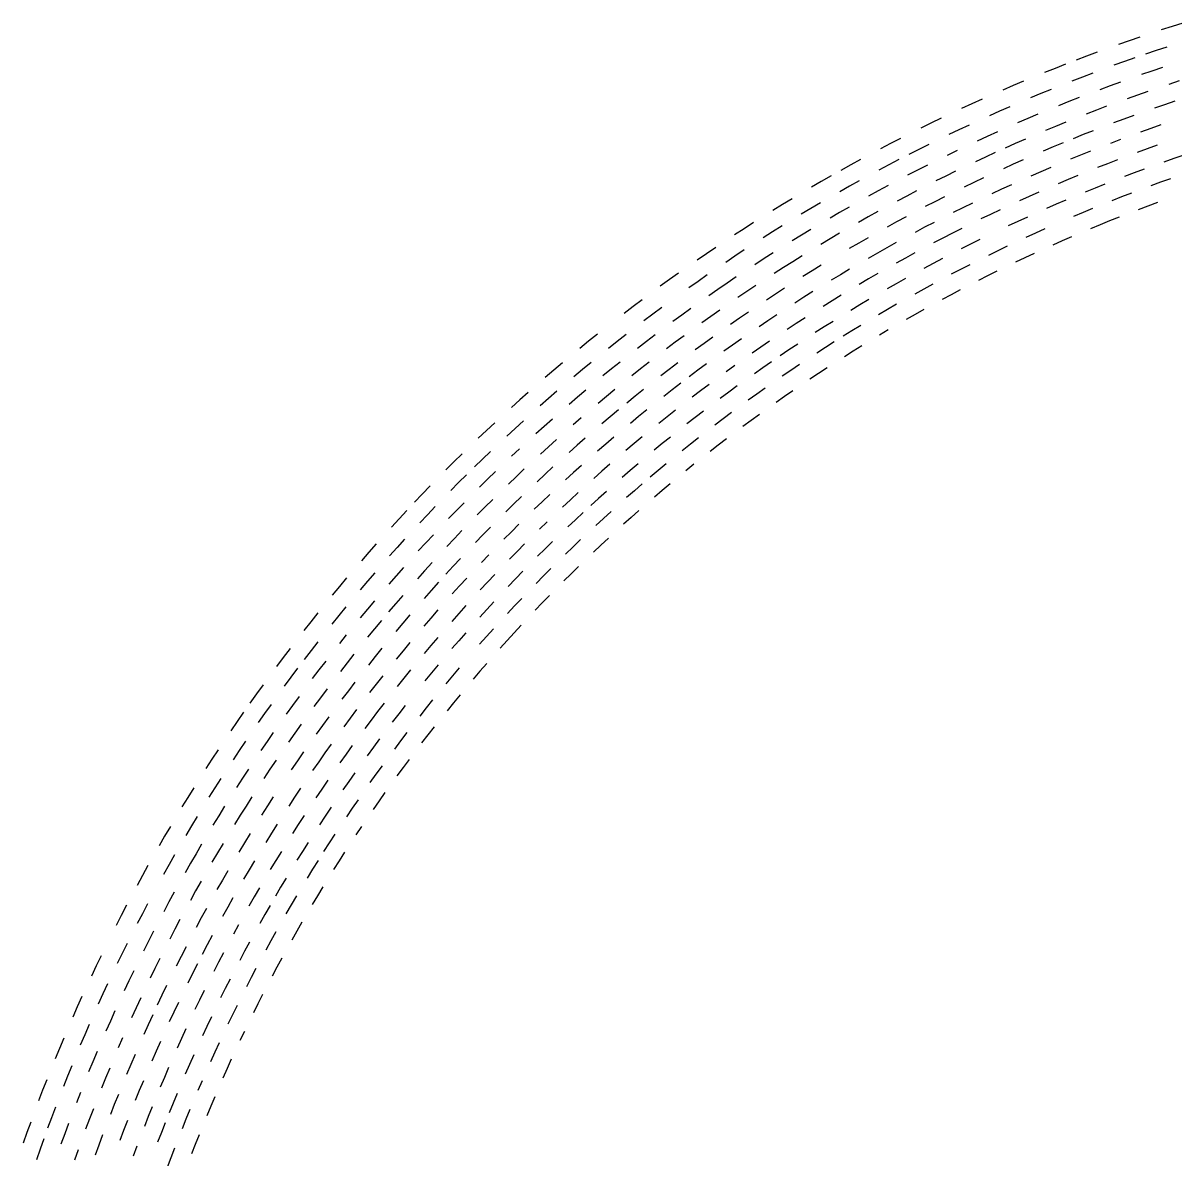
# Model space of a CAD drawing. Header units: metres. Extents: x -298 to 300, y -298 to 299.
# Drawn here: x -281.6 to -90, y 96.6 to 285.6 of the extents above; entities that cross this region are included whole.
import ezdxf

# ---------------------------------------------------------------- set-up
doc = ezdxf.new("R2010")
doc.units = ezdxf.units.M

msp = doc.modelspace()

# ---------------------------------------------------------------- linework, layer by layer
for p, q in [((-88.83643, 285.61877, -692.8203), (-90.6283, 285.052, -692.8203)), ((-90.6283, 285.052, -692.8203), (-92.41657, 284.47412, -692.8203)), ((-97.75892, 282.67297, -692.8203), (-99.53199, 282.0503, -692.8203)), ((-95.98194, 283.28455, -692.8203), (-97.75892, 282.67297, -692.8203)), ((-104.827156, 280.1156, -692.8203), (-106.58393, 279.44855, -692.8203)), ((-103.06617, 280.77155, -692.8203), (-104.827156, 280.1156, -692.8203)), ((-96.80427, 279.83862, -692.8203), (-98.559456, 279.222, -692.8203)), ((-93.28236, 281.0387, -692.8203), (-95.04517, 280.44415, -692.8203)), ((-91.515816, 281.62213, -692.8203), (-93.28236, 281.0387, -692.8203)), ((-110.084785, 278.08142, -692.8203), (-111.82862, 277.38147, -692.8203)), ((-108.336494, 278.7705, -692.8203), (-110.084785, 278.08142, -692.8203)), ((-98.559456, 279.222, -692.8203), (-100.31068, 278.59436, -692.8203)), ((-92.23469, 278.23523, -692.8203), (-93.97993, 277.64734, -692.8203)), ((-105.54023, 276.64575, -692.8203), (-107.275154, 275.97437, -692.8203)), ((-103.801155, 277.30627, -692.8203), (-105.54023, 276.64575, -692.8203)), ((-93.97993, 277.64734, -692.8203), (-95.72144, 277.04858, -692.8203)), ((-89.45814, 276.00134, -692.8203), (-91.1894, 275.43097, -692.8203)), ((-117.03327, 275.21594, -692.8203), (-118.75892, 274.4724, -692.8203)), ((-115.302925, 275.94867, -692.8203), (-117.03327, 275.21594, -692.8203)), ((-110.732, 274.59894, -692.8203), (-112.453865, 273.89502, -692.8203)), ((-100.92274, 275.18665, -692.8203), (-102.64857, 274.54425, -692.8203)), ((-99.19294, 275.8181, -692.8203), (-100.92274, 275.18665, -692.8203)), ((-94.641, 274.25763, -692.8203), (-96.36115, 273.65472, -692.8203)), ((-123.907234, 272.17688, -692.8203), (-125.613655, 271.39014, -692.8203)), ((-122.19599, 272.95276, -692.8203), (-123.907234, 272.17688, -692.8203)), ((-112.453865, 273.89502, -692.8203), (-114.17121, 273.18024, -692.8203)), ((-107.80128, 272.5523, -692.8203), (-109.51038, 271.86682, -692.8203)), ((-106.0879, 273.22705, -692.8203), (-107.80128, 272.5523, -692.8203)), ((-96.36115, 273.65472, -692.8203), (-98.07752, 273.04102, -692.8203)), ((-90.146, 272.62604, -692.8203), (-91.85609, 272.0514, -692.8203)), ((-119.295845, 270.9715, -692.8203), (-120.99464, 270.21387, -692.8203)), ((-117.59229, 271.7185, -692.8203), (-119.295845, 270.9715, -692.8203)), ((-112.91535, 270.46368, -692.8203), (-114.61115, 269.7461, -692.8203)), ((-103.20277, 271.1355, -692.8203), (-104.90308, 270.47888, -692.8203)), ((-101.49836, 271.78137, -692.8203), (-103.20277, 271.1355, -692.8203)), ((-96.963936, 270.26318, -692.8203), (-98.65894, 269.64575, -692.8203)), ((-91.85609, 272.0514, -692.8203), (-93.56245, 271.466, -692.8203)), ((-130.70259, 268.96606, -692.8203), (-132.3886, 268.13672, -692.8203)), ((-129.01137, 269.78467, -692.8203), (-130.70259, 268.96606, -692.8203)), ((-124.377754, 268.66663, -692.8203), (-126.06196, 267.87714, -692.8203)), ((-114.61115, 269.7461, -692.8203), (-116.302376, 269.01788, -692.8203)), ((-109.978645, 268.4452, -692.8203), (-111.66187, 267.7461, -692.8203)), ((-108.291084, 269.13367, -692.8203), (-109.978645, 268.4452, -692.8203)), ((-98.65894, 269.64575, -692.8203), (-100.350044, 269.0177, -692.8203)), ((-92.48603, 268.67365, -692.8203), (-94.17115, 268.08435, -692.8203)), ((-135.74477, 266.44653, -692.8203), (-137.41481, 265.58557, -692.8203)), ((-126.06196, 267.87714, -692.8203), (-127.7411, 267.07703, -692.8203)), ((-121.34809, 266.76978, -692.8203), (-123.020454, 265.99933, -692.8203)), ((-119.67097, 267.52966, -692.8203), (-121.34809, 266.76978, -692.8203)), ((-105.39893, 267.07007, -692.8203), (-107.073616, 266.39978, -692.8203)), ((-103.7201, 267.72986, -692.8203), (-105.39893, 267.07007, -692.8203)), ((-94.17115, 268.08435, -692.8203), (-95.85255, 267.4845, -692.8203)), ((-137.41481, 265.58557, -692.8203), (-139.07936, 264.71423, -692.8203)), ((-132.74791, 264.61383, -692.8203), (-134.40639, 263.77185, -692.8203)), ((-131.08418, 265.44543, -692.8203), (-132.74791, 264.61383, -692.8203)), ((-116.68452, 265.58557, -692.8203), (-118.349556, 264.84448, -692.8203)), ((-115.01484, 266.31628, -692.8203), (-116.68452, 265.58557, -692.8203)), ((-110.410164, 265.0277, -692.8203), (-112.071846, 264.326, -692.8203)), ((-108.74409, 265.719, -692.8203), (-110.410164, 265.0277, -692.8203)), ((-99.20374, 266.2533, -692.8203), (-100.87348, 265.6219, -692.8203)), ((-94.74323, 264.70508, -692.8203), (-96.40333, 264.10175, -692.8203)), ((-93.07929, 265.29797, -692.8203), (-94.74323, 264.70508, -692.8203)), ((-142.39186, 262.94025, -692.8203), (-144.03969, 262.03772, -692.8203)), ((-136.05952, 262.9195, -692.8203), (-137.70723, 262.05676, -692.8203)), ((-126.35035, 264.427, -692.8203), (-128.00786, 263.62524, -692.8203)), ((-121.66541, 263.33093, -692.8203), (-123.31611, 262.5586, -692.8203)), ((-120.009834, 264.0929, -692.8203), (-121.66541, 263.33093, -692.8203)), ((-115.38178, 262.8913, -692.8203), (-117.029915, 262.1584, -692.8203)), ((-105.858284, 263.66504, -692.8203), (-107.51154, 262.99194, -692.8203)), ((-104.20081, 264.32776, -692.8203), (-105.858284, 263.66504, -692.8203)), ((-99.71198, 262.8639, -692.8203), (-101.36036, 262.22937, -692.8203)), ((-90.33955, 263.08655, -692.8203), (-91.98963, 262.51086, -692.8203)), ((-88.68586, 263.6518, -692.8203), (-90.33955, 263.08655, -692.8203)), ((-144.03969, 262.03772, -692.8203), (-145.68178, 261.12476, -692.8203)), ((-137.70723, 262.05676, -692.8203), (-139.34947, 261.18372, -692.8203)), ((-132.94948, 261.1576, -692.8203), (-134.5862, 260.31445, -692.8203)), ((-131.30748, 261.99048, -692.8203), (-132.94948, 261.1576, -692.8203)), ((-126.60279, 260.9828, -692.8203), (-128.2386, 260.1795, -692.8203)), ((-117.029915, 262.1584, -692.8203), (-118.67341, 261.41516, -692.8203)), ((-112.44538, 260.91046, -692.8203), (-114.081184, 260.19604, -692.8203)), ((-110.80518, 261.61462, -692.8203), (-112.44538, 260.91046, -692.8203)), ((-101.36036, 262.22937, -692.8203), (-103.00477, 261.58447, -692.8203)), ((-96.91761, 260.72186, -692.8203), (-98.55262, 260.10498, -692.8203)), ((-95.278694, 261.3285, -692.8203), (-96.91761, 260.72186, -692.8203)), ((-148.9485, 259.2682, -692.8203), (-150.57304, 258.3246, -692.8203)), ((-147.31807, 260.20166, -692.8203), (-148.9485, 259.2682, -692.8203)), ((-142.61732, 259.40674, -692.8203), (-144.24275, 258.50293, -692.8203)), ((-128.2386, 260.1795, -692.8203), (-129.86928, 259.36597, -692.8203)), ((-123.575264, 259.12378, -692.8203), (-125.19947, 258.33948, -692.8203)), ((-121.94611, 259.89783, -692.8203), (-123.575264, 259.12378, -692.8203)), ((-117.339, 258.73645, -692.8203), (-118.960945, 257.99133, -692.8203)), ((-107.91297, 259.5882, -692.8203), (-109.540535, 258.90228, -692.8203)), ((-106.281136, 260.26392, -692.8203), (-107.91297, 259.5882, -692.8203)), ((-101.8108, 258.8404, -692.8203), (-103.433846, 258.19275, -692.8203)), ((-92.53095, 259.1438, -692.8203), (-94.1562, 258.55444, -692.8203)), ((-90.90205, 259.7229, -692.8203), (-92.53095, 259.1438, -692.8203)), ((-144.24275, 258.50293, -692.8203), (-145.8625, 257.58893, -692.8203)), ((-139.46407, 257.7235, -692.8203), (-141.07906, 256.83954, -692.8203)), ((-137.84358, 258.5974, -692.8203), (-139.46407, 257.7235, -692.8203)), ((-134.73024, 256.864, -692.8203), (-136.33992, 256.00983, -692.8203)), ((-133.11519, 257.7082, -692.8203), (-134.73024, 256.864, -692.8203)), ((-118.960945, 257.99133, -692.8203), (-120.57813, 257.23608, -692.8203)), ((-112.7826, 257.49982, -692.8203), (-114.39686, 256.78333, -692.8203)), ((-103.433846, 258.19275, -692.8203), (-105.05274, 257.53503, -692.8203)), ((-97.39527, 257.3452, -692.8203), (-99.0091, 256.7254, -692.8203)), ((-155.41054, 255.43266, -692.8203), (-157.01076, 254.4486, -692.8203)), ((-153.80412, 256.40674, -692.8203), (-155.41054, 255.43266, -692.8203)), ((-149.08455, 255.73045, -692.8203), (-150.68666, 254.78612, -692.8203)), ((-144.2921, 255.04124, -692.8203), (-145.89003, 254.127, -692.8203)), ((-130.04195, 255.92577, -692.8203), (-131.64589, 255.10094, -692.8203)), ((-128.43288, 256.74048, -692.8203), (-130.04195, 255.92577, -692.8203)), ((-125.400764, 254.90959, -692.8203), (-126.99848, 254.11394, -692.8203)), ((-123.798164, 255.69518, -692.8203), (-125.400764, 254.90959, -692.8203)), ((-114.39686, 256.78333, -692.8203), (-116.0066, 256.05676, -692.8203)), ((-109.884224, 255.50084, -692.8203), (-111.48603, 254.80266, -692.8203)), ((-108.27802, 256.18903, -692.8203), (-109.884224, 255.50084, -692.8203)), ((-99.0091, 256.7254, -692.8203), (-100.618904, 256.09546, -692.8203)), ((-94.63984, 255.18712, -692.8203), (-96.24012, 254.58464, -692.8203)), ((-93.035774, 255.77959, -692.8203), (-94.63984, 255.18712, -692.8203)), ((-150.68666, 254.78612, -692.8203), (-152.28288, 253.83177, -692.8203)), ((-145.89003, 254.127, -692.8203), (-147.48222, 253.20274, -692.8203)), ((-141.13625, 253.38664, -692.8203), (-142.72389, 252.4923, -692.8203)), ((-139.54298, 254.27104, -692.8203), (-141.13625, 253.38664, -692.8203)), ((-134.83797, 253.42125, -692.8203), (-136.42601, 252.56639, -692.8203)), ((-120.80793, 253.81657, -692.8203), (-122.39887, 253.04979, -692.8203)), ((-119.21223, 254.57335, -692.8203), (-120.80793, 253.81657, -692.8203)), ((-114.67628, 253.37608, -692.8203), (-116.264656, 252.64781, -692.8203)), ((-105.42414, 254.14507, -692.8203), (-107.017586, 253.47484, -692.8203)), ((-103.826485, 254.80522, -692.8203), (-105.42414, 254.14507, -692.8203)), ((-99.429146, 253.3496, -692.8203), (-101.01777, 252.71703, -692.8203)), ((-161.77388, 251.43614, -692.8203), (-163.34883, 250.41216, -692.8203)), ((-160.19252, 252.45024, -692.8203), (-161.77388, 251.43614, -692.8203)), ((-155.45705, 251.89305, -692.8203), (-157.03493, 250.90874, -692.8203)), ((-150.64894, 251.32433, -692.8203), (-152.22334, 250.37022, -692.8203)), ((-136.42601, 252.56639, -692.8203), (-138.00862, 251.70158, -692.8203)), ((-131.76091, 251.6671, -692.8203), (-133.33803, 250.83159, -692.8203)), ((-130.1786, 252.49266, -692.8203), (-131.76091, 251.6671, -692.8203)), ((-125.56605, 251.48637, -692.8203), (-127.14216, 250.6898, -692.8203)), ((-116.264656, 252.64781, -692.8203), (-117.848335, 251.90965, -692.8203)), ((-111.77204, 251.40446, -692.8203), (-113.34803, 250.6945, -692.8203)), ((-102.6023, 252.07457, -692.8203), (-104.18281, 251.4221, -692.8203)), ((-101.01777, 252.71703, -692.8203), (-102.6023, 252.07457, -692.8203)), ((-157.03493, 250.90874, -692.8203), (-158.60658, 249.9146, -692.8203)), ((-152.22334, 250.37022, -692.8203), (-153.79176, 249.40636, -692.8203)), ((-147.45256, 249.74956, -692.8203), (-149.01717, 248.81554, -692.8203)), ((-145.8821, 250.67369, -692.8203), (-147.45256, 249.74956, -692.8203)), ((-141.15736, 249.94225, -692.8203), (-142.72334, 249.04784, -692.8203)), ((-128.71327, 249.88329, -692.8203), (-130.27925, 249.067, -692.8203)), ((-127.14216, 250.6898, -692.8203), (-128.71327, 249.88329, -692.8203)), ((-122.57105, 249.63548, -692.8203), (-124.13563, 248.85777, -692.8203)), ((-113.34803, 250.6945, -692.8203), (-114.91956, 249.9746, -692.8203)), ((-108.89918, 249.4055, -692.8203), (-110.462654, 248.71361, -692.8203)), ((-107.33131, 250.08757, -692.8203), (-108.89918, 249.4055, -692.8203)), ((-168.0345, 247.28117, -692.8203), (-169.58315, 246.21794, -692.8203)), ((-166.4792, 248.33464, -692.8203), (-168.0345, 247.28117, -692.8203)), ((-161.73091, 247.89684, -692.8203), (-163.28346, 246.87321, -692.8203)), ((-156.91014, 247.44902, -692.8203), (-158.46004, 246.45573, -692.8203)), ((-142.72334, 249.04784, -692.8203), (-144.2837, 248.14354, -692.8203)), ((-139.59282, 247.3911, -692.8203), (-141.1428, 246.50658, -692.8203)), ((-138.03728, 248.26598, -692.8203), (-139.59282, 247.3911, -692.8203)), ((-136.47627, 249.13097, -692.8203), (-138.03728, 248.26598, -692.8203)), ((-133.39558, 247.40495, -692.8203), (-134.94585, 246.55931, -692.8203)), ((-124.13563, 248.85777, -692.8203), (-125.69532, 248.07018, -692.8203)), ((-119.60639, 247.75603, -692.8203), (-121.15925, 246.99693, -692.8203)), ((-118.048775, 248.50536, -692.8203), (-119.60639, 247.75603, -692.8203)), ((-113.576485, 247.3004, -692.8203), (-115.126656, 246.57921, -692.8203)), ((-163.28346, 246.87321, -692.8203), (-164.82954, 245.83995, -692.8203)), ((-158.46004, 246.45573, -692.8203), (-160.00362, 245.45274, -692.8203)), ((-153.67525, 245.955, -692.8203), (-155.21584, 244.98204, -692.8203)), ((-152.12862, 246.91826, -692.8203), (-153.67525, 245.955, -692.8203)), ((-148.93007, 245.3723, -692.8203), (-150.46712, 244.42912, -692.8203)), ((-134.94585, 246.55931, -692.8203), (-136.49074, 245.7039, -692.8203)), ((-130.34404, 245.64903, -692.8203), (-131.88335, 244.82256, -692.8203)), ((-128.79958, 246.4658, -692.8203), (-130.34404, 245.64903, -692.8203)), ((-124.250435, 245.44957, -692.8203), (-125.78864, 244.66136, -692.8203)), ((-115.126656, 246.57921, -692.8203), (-116.67225, 245.84825, -692.8203)), ((-172.66023, 244.06248, -692.8203), (-174.18849, 242.97032, -692.8203)), ((-167.90205, 243.74437, -692.8203), (-169.42836, 242.68211, -692.8203)), ((-163.07173, 243.41777, -692.8203), (-164.59608, 242.38591, -692.8203)), ((-155.21584, 244.98204, -692.8203), (-156.75026, 243.9995, -692.8203)), ((-150.46712, 244.42912, -692.8203), (-151.99818, 243.47636, -692.8203)), ((-145.75893, 243.79472, -692.8203), (-147.28615, 242.87157, -692.8203)), ((-144.22594, 244.70836, -692.8203), (-145.75893, 243.79472, -692.8203)), ((-139.56422, 243.96416, -692.8203), (-141.09267, 243.07982, -692.8203)), ((-125.78864, 244.66136, -692.8203), (-127.32191, 243.86351, -692.8203)), ((-121.28089, 243.5974, -692.8203), (-122.80756, 242.82787, -692.8203)), ((-119.7494, 244.35728, -692.8203), (-121.28089, 243.5974, -692.8203)), ((-174.18849, 242.97032, -692.8203), (-175.70992, 241.86858, -692.8203)), ((-169.42836, 242.68211, -692.8203), (-170.94795, 241.61034, -692.8203)), ((-164.59608, 242.38591, -692.8203), (-166.11394, 241.34447, -692.8203)), ((-159.80037, 242.00548, -692.8203), (-161.316, 240.99413, -692.8203)), ((-155.04216, 241.5421, -692.8203), (-156.55495, 240.56065, -692.8203)), ((-141.09267, 243.07982, -692.8203), (-142.6155, 242.18596, -692.8203)), ((-136.46956, 242.28539, -692.8203), (-137.98756, 241.42058, -692.8203)), ((-134.94618, 243.14073, -692.8203), (-136.46956, 242.28539, -692.8203)), ((-130.37306, 242.239, -692.8203), (-131.89095, 241.41246, -692.8203)), ((-178.7317, 239.63652, -692.8203), (-180.23201, 238.50633, -692.8203)), ((-166.11394, 241.34447, -692.8203), (-167.6252, 240.2935, -692.8203)), ((-161.316, 240.99413, -692.8203), (-162.82515, 239.97337, -692.8203)), ((-156.55495, 240.56065, -692.8203), (-158.06154, 239.56975, -692.8203)), ((-151.83247, 240.04466, -692.8203), (-153.33595, 239.08342, -692.8203)), ((-150.32298, 240.99644, -692.8203), (-151.83247, 240.04466, -692.8203)), ((-145.64418, 240.36955, -692.8203), (-147.14986, 239.44719, -692.8203)), ((-141.00703, 239.66234, -692.8203), (-142.50838, 238.76909, -692.8203)), ((-131.89095, 241.41246, -692.8203), (-133.40358, 240.5764, -692.8203)), ((-127.35798, 240.46202, -692.8203), (-128.86479, 239.6544, -692.8203)), ((-125.8462, 241.26018, -692.8203), (-127.35798, 240.46202, -692.8203)), ((-180.23201, 238.50633, -692.8203), (-181.72514, 237.36674, -692.8203)), ((-175.46577, 238.33812, -692.8203), (-176.9579, 237.22856, -692.8203)), ((-170.6277, 238.16331, -692.8203), (-172.11885, 237.08409, -692.8203)), ((-165.82408, 237.90343, -692.8203), (-167.31374, 236.85442, -692.8203)), ((-147.14986, 239.44719, -692.8203), (-148.64967, 238.51537, -692.8203)), ((-142.50838, 238.76909, -692.8203), (-144.0041, 237.86644, -692.8203)), ((-137.90938, 238.0114, -692.8203), (-139.40047, 237.13762, -692.8203)), ((-136.41286, 238.87584, -692.8203), (-137.90938, 238.0114, -692.8203)), ((-131.86293, 238.01091, -692.8203), (-133.35414, 237.1751, -692.8203)), ((-176.9579, 237.22856, -692.8203), (-178.44298, 236.1096, -692.8203)), ((-172.11885, 237.08409, -692.8203), (-173.60316, 235.99559, -692.8203)), ((-167.31374, 236.85442, -692.8203), (-168.7967, 235.796, -692.8203)), ((-162.54344, 236.54057, -692.8203), (-164.02461, 235.51219, -692.8203)), ((-161.05586, 237.55968, -692.8203), (-162.54344, 236.54057, -692.8203)), ((-157.80959, 236.14336, -692.8203), (-159.28838, 235.14464, -692.8203)), ((-156.32457, 237.13274, -692.8203), (-157.80959, 236.14336, -692.8203)), ((-151.6316, 236.62352, -692.8203), (-153.11357, 235.66362, -692.8203)), ((-146.97829, 236.033, -692.8203), (-148.45668, 235.10228, -692.8203)), ((-133.35414, 237.1751, -692.8203), (-134.8401, 236.32994, -692.8203)), ((-186.16115, 233.89207, -692.8203), (-187.62514, 232.71538, -692.8203)), ((-181.39189, 233.84398, -692.8203), (-182.85558, 232.69725, -692.8203)), ((-153.11357, 235.66362, -692.8203), (-154.58946, 234.69444, -692.8203)), ((-148.45668, 235.10228, -692.8203), (-149.92915, 234.16234, -692.8203)), ((-143.84023, 234.46031, -692.8203), (-145.30879, 233.54942, -692.8203)), ((-142.36592, 235.36205, -692.8203), (-143.84023, 234.46031, -692.8203)), ((-137.79585, 234.61168, -692.8203), (-139.26555, 233.7387, -692.8203)), ((-187.62514, 232.71538, -692.8203), (-189.08168, 231.52953, -692.8203)), ((-182.85558, 232.69725, -692.8203), (-184.31203, 231.54143, -692.8203)), ((-178.01454, 232.67442, -692.8203), (-179.471, 231.54893, -692.8203)), ((-176.55107, 233.7907, -692.8203), (-178.01454, 232.67442, -692.8203)), ((-173.2053, 232.56541, -692.8203), (-174.66115, 231.47014, -692.8203)), ((-171.74257, 233.65147, -692.8203), (-173.2053, 232.56541, -692.8203)), ((-168.42879, 232.37144, -692.8203), (-169.88356, 231.3062, -692.8203)), ((-166.9673, 233.42754, -692.8203), (-168.42879, 232.37144, -692.8203)), ((-163.68657, 232.09325, -692.8203), (-165.13972, 231.05772, -692.8203)), ((-162.22694, 233.11955, -692.8203), (-163.68657, 232.09325, -692.8203)), ((-157.52278, 232.72838, -692.8203), (-158.98012, 231.73155, -692.8203)), ((-152.85622, 232.25487, -692.8203), (-154.31068, 231.28734, -692.8203)), ((-146.77162, 232.62926, -692.8203), (-148.22859, 231.69994, -692.8203)), ((-142.18828, 231.96507, -692.8203), (-143.64122, 231.06456, -692.8203)), ((-158.98012, 231.73155, -692.8203), (-160.4311, 230.72563, -692.8203)), ((-154.31068, 231.28734, -692.8203), (-155.75905, 230.31078, -692.8203)), ((-148.22859, 231.69994, -692.8203), (-149.6797, 230.76152, -692.8203)), ((-143.64122, 231.06456, -692.8203), (-145.08846, 230.15495, -692.8203)), ((-191.97224, 229.13048, -692.8203), (-193.40614, 227.9174, -692.8203)), ((-187.20296, 229.2025, -692.8203), (-188.63731, 228.01945, -692.8203)), ((-183.79738, 228.11815, -692.8203), (-185.22499, 226.95647, -692.8203)), ((-182.36244, 229.27074, -692.8203), (-183.79738, 228.11815, -692.8203)), ((-178.98701, 228.12993, -692.8203), (-180.41484, 226.99846, -692.8203)), ((-177.55208, 229.25237, -692.8203), (-178.98701, 228.12993, -692.8203)), ((-172.77284, 229.14842, -692.8203), (-174.20723, 228.05595, -692.8203)), ((-168.02632, 228.95952, -692.8203), (-169.45967, 227.8969, -692.8203)), ((-163.31395, 228.68657, -692.8203), (-164.74568, 227.65349, -692.8203)), ((-158.6371, 228.33037, -692.8203), (-160.06673, 227.3267, -692.8203)), ((-157.20119, 229.32506, -692.8203), (-158.6371, 228.33037, -692.8203)), ((-152.56401, 228.8574, -692.8203), (-153.99712, 227.89183, -692.8203)), ((-147.96559, 228.30858, -692.8203), (-149.39534, 227.37187, -692.8203)), ((-193.40614, 227.9174, -692.8203), (-194.83235, 226.69536, -692.8203)), ((-188.63731, 228.01945, -692.8203), (-190.0642, 226.82744, -692.8203)), ((-174.20723, 228.05595, -692.8203), (-175.63472, 226.95451, -692.8203)), ((-169.45967, 227.8969, -692.8203), (-170.88628, 226.82524, -692.8203)), ((-153.99712, 227.89183, -692.8203), (-155.42412, 226.91728, -692.8203)), ((-149.39534, 227.37187, -692.8203), (-150.81923, 226.4262, -692.8203)), ((-192.89531, 224.41661, -692.8203), (-194.29945, 223.19798, -692.8203)), ((-188.05818, 224.60643, -692.8203), (-189.46364, 223.41814, -692.8203)), ((-183.24898, 224.70885, -692.8203), (-184.6552, 223.5507, -692.8203)), ((-178.46877, 224.7249, -692.8203), (-179.8752, 223.59679, -692.8203)), ((-173.71913, 224.65526, -692.8203), (-175.12526, 223.55699, -692.8203)), ((-172.3061, 225.74474, -692.8203), (-173.71913, 224.65526, -692.8203)), ((-169.00151, 224.50072, -692.8203), (-170.40678, 223.43205, -692.8203)), ((-167.58955, 225.56053, -692.8203), (-169.00151, 224.50072, -692.8203)), ((-164.3173, 224.26207, -692.8203), (-165.7212, 223.22282, -692.8203)), ((-162.90688, 225.29247, -692.8203), (-164.3173, 224.26207, -692.8203)), ((-158.25957, 224.94139, -692.8203), (-159.6679, 223.94017, -692.8203)), ((-153.64891, 224.50816, -692.8203), (-155.05464, 223.53587, -692.8203)), ((-199.06453, 222.97588, -692.8203), (-200.45952, 221.71843, -692.8203)), ((-197.66164, 224.22453, -692.8203), (-199.06453, 222.97588, -692.8203)), ((-194.29945, 223.19798, -692.8203), (-195.69588, 221.97057, -692.8203)), ((-189.46364, 223.41814, -692.8203), (-190.86156, 222.22105, -692.8203)), ((-184.6552, 223.5507, -692.8203), (-186.0541, 222.38377, -692.8203)), ((-179.8752, 223.59679, -692.8203), (-181.27449, 222.45988, -692.8203)), ((-159.6679, 223.94017, -692.8203), (-161.0699, 222.9301, -692.8203)), ((-155.05464, 223.53587, -692.8203), (-156.45424, 222.5548, -692.8203)), ((-182.66661, 221.3142, -692.8203), (-184.0515, 220.15984, -692.8203)), ((-177.91658, 221.33403, -692.8203), (-179.30171, 220.20946, -692.8203)), ((-173.197, 221.26836, -692.8203), (-174.58186, 220.17345, -692.8203)), ((-168.50923, 221.11797, -692.8203), (-169.89326, 220.05247, -692.8203)), ((-163.85469, 220.88371, -692.8203), (-165.23732, 219.8474, -692.8203)), ((-159.2347, 220.56639, -692.8203), (-160.6155, 219.55913, -692.8203)), ((-203.22566, 219.17735, -692.8203), (-204.5967, 217.8939, -692.8203)), ((-198.46541, 219.48949, -692.8203), (-199.8384, 218.23595, -692.8203)), ((-195.00975, 218.57744, -692.8203), (-196.37709, 217.34569, -692.8203)), ((-193.63466, 219.80064, -692.8203), (-195.00975, 218.57744, -692.8203)), ((-188.8297, 220.02373, -692.8203), (-190.20628, 218.83073, -692.8203)), ((-184.0515, 220.15984, -692.8203), (-185.4291, 218.99681, -692.8203)), ((-179.30171, 220.20946, -692.8203), (-180.67976, 219.07628, -692.8203)), ((-174.58186, 220.17345, -692.8203), (-175.95976, 219.06981, -692.8203)), ((-169.89326, 220.05247, -692.8203), (-171.27052, 218.97832, -692.8203)), ((-165.23732, 219.8474, -692.8203), (-166.61345, 218.80247, -692.8203)), ((-160.6155, 219.55913, -692.8203), (-161.98994, 218.5432, -692.8203)), ((-204.5967, 217.8939, -692.8203), (-205.95961, 216.60179, -692.8203)), ((-199.8384, 218.23595, -692.8203), (-201.2035, 216.97386, -692.8203)), ((-188.16212, 216.64488, -692.8203), (-189.51753, 215.45616, -692.8203)), ((-183.41426, 216.78398, -692.8203), (-184.77065, 215.62498, -692.8203)), ((-178.6946, 216.83678, -692.8203), (-180.05144, 215.70744, -692.8203)), ((-174.00465, 216.80418, -692.8203), (-175.3614, 215.70427, -692.8203)), ((-169.34578, 216.68681, -692.8203), (-170.70192, 215.6162, -692.8203)), ((-199.08842, 214.85643, -692.8203), (-200.43227, 213.59917, -692.8203)), ((-194.29066, 215.20012, -692.8203), (-195.6368, 213.97295, -692.8203)), ((-192.93684, 216.41887, -692.8203), (-194.29066, 215.20012, -692.8203)), ((-189.51753, 215.45616, -692.8203), (-190.86537, 214.2589, -692.8203)), ((-184.77065, 215.62498, -692.8203), (-186.11967, 214.45757, -692.8203)), ((-180.05144, 215.70744, -692.8203), (-181.40114, 214.56969, -692.8203)), ((-175.3614, 215.70427, -692.8203), (-176.7112, 214.59587, -692.8203)), ((-170.70192, 215.6162, -692.8203), (-172.05128, 214.5371, -692.8203)), ((-166.07442, 215.44402, -692.8203), (-167.42284, 214.3939, -692.8203)), ((-164.71944, 216.48558, -692.8203), (-166.07442, 215.44402, -692.8203)), ((-208.6609, 213.99217, -692.8203), (-209.99919, 212.67467, -692.8203)), ((-205.25069, 213.13652, -692.8203), (-206.58357, 211.84056, -692.8203)), ((-203.90968, 214.42412, -692.8203), (-205.25069, 213.13652, -692.8203)), ((-209.99919, 212.67467, -692.8203), (-211.32918, 211.34886, -692.8203)), ((-203.09612, 211.05937, -692.8203), (-204.41597, 209.77696, -692.8203)), ((-198.3058, 211.49333, -692.8203), (-199.6285, 210.24101, -692.8203)), ((-193.5384, 211.83916, -692.8203), (-194.86342, 210.6168, -692.8203)), ((-190.12236, 210.90477, -692.8203), (-191.4416, 209.70384, -692.8203)), ((-188.79561, 212.0974, -692.8203), (-190.12236, 210.90477, -692.8203)), ((-185.40688, 211.1057, -692.8203), (-186.7275, 209.93437, -692.8203)), ((-184.07887, 212.26872, -692.8203), (-185.40688, 211.1057, -692.8203)), ((-180.71834, 211.2202, -692.8203), (-182.03981, 210.07835, -692.8203)), ((-179.38972, 212.3538, -692.8203), (-180.71834, 211.2202, -692.8203)), ((-176.05824, 211.24913, -692.8203), (-177.38002, 210.13652, -692.8203)), ((-174.7295, 212.3535, -692.8203), (-176.05824, 211.24913, -692.8203)), ((-170.09969, 212.26854, -692.8203), (-171.428, 211.19322, -692.8203)), ((-209.22475, 209.22374, -692.8203), (-210.53294, 207.90294, -692.8203)), ((-207.90828, 210.5363, -692.8203), (-209.22475, 209.22374, -692.8203)), ((-204.41597, 209.77696, -692.8203), (-205.72777, 208.48637, -692.8203)), ((-199.6285, 210.24101, -692.8203), (-200.94331, 208.9804, -692.8203)), ((-194.86342, 210.6168, -692.8203), (-196.18071, 209.3861, -692.8203)), ((-178.69472, 209.01561, -692.8203), (-180.0024, 207.88646, -692.8203)), ((-174.06422, 209.0178, -692.8203), (-175.372, 207.91771, -692.8203)), ((-215.26863, 207.32158, -692.8203), (-216.56477, 205.96281, -692.8203)), ((-213.96394, 208.67223, -692.8203), (-215.26863, 207.32158, -692.8203)), ((-194.05727, 207.27727, -692.8203), (-195.35359, 206.05174, -692.8203)), ((-189.34645, 207.56694, -692.8203), (-190.64473, 206.37096, -692.8203)), ((-184.66103, 207.76976, -692.8203), (-185.96068, 206.6032, -692.8203)), ((-180.0024, 207.88646, -692.8203), (-181.30287, 206.74913, -692.8203)), ((-175.372, 207.91771, -692.8203), (-176.67284, 206.80943, -692.8203)), ((-213.12425, 205.2368, -692.8203), (-214.40724, 203.89165, -692.8203)), ((-208.32683, 205.88054, -692.8203), (-209.61403, 204.56548, -692.8203)), ((-204.8398, 205.14952, -692.8203), (-206.12248, 203.85631, -692.8203)), ((-203.54903, 206.43462, -692.8203), (-204.8398, 205.14952, -692.8203)), ((-200.08577, 205.64476, -692.8203), (-201.37166, 204.38145, -692.8203)), ((-198.79195, 206.90007, -692.8203), (-200.08577, 205.64476, -692.8203)), ((-195.35359, 206.05174, -692.8203), (-196.64217, 204.8181, -692.8203)), ((-190.64473, 206.37096, -692.8203), (-191.93544, 205.16685, -692.8203)), ((-185.96068, 206.6032, -692.8203), (-187.25294, 205.42851, -692.8203)), ((-219.13136, 203.22093, -692.8203), (-220.40166, 201.838, -692.8203)), ((-217.85237, 204.59593, -692.8203), (-219.13136, 203.22093, -692.8203)), ((-214.40724, 203.89165, -692.8203), (-215.68178, 202.53844, -692.8203)), ((-209.61403, 204.56548, -692.8203), (-210.8929, 203.2423, -692.8203)), ((-188.53783, 204.24571, -692.8203), (-189.81523, 203.05492, -692.8203)), ((-185.16115, 203.2885, -692.8203), (-186.4326, 202.11888, -692.8203)), ((-183.88234, 204.45012, -692.8203), (-185.16115, 203.2885, -692.8203)), ((-180.5331, 203.43602, -692.8203), (-181.80562, 202.29546, -692.8203)), ((-179.25343, 204.56859, -692.8203), (-180.5331, 203.43602, -692.8203)), ((-208.66331, 201.24596, -692.8203), (-209.92134, 199.92894, -692.8203)), ((-203.91951, 201.83067, -692.8203), (-205.18135, 200.54338, -692.8203)), ((-199.1959, 202.32664, -692.8203), (-200.46095, 201.06902, -692.8203)), ((-194.494, 202.73448, -692.8203), (-195.76173, 201.50633, -692.8203)), ((-189.81523, 203.05492, -692.8203), (-191.08513, 201.85612, -692.8203)), ((-218.20515, 199.80815, -692.8203), (-219.45393, 198.43126, -692.8203)), ((-213.42555, 200.57213, -692.8203), (-214.67924, 199.2252, -692.8203)), ((-209.92134, 199.92894, -692.8203), (-211.17104, 198.60399, -692.8203)), ((-205.18135, 200.54338, -692.8203), (-206.43504, 199.24815, -692.8203)), ((-200.46095, 201.06902, -692.8203), (-201.7181, 199.80339, -692.8203)), ((-193.60213, 199.43468, -692.8203), (-194.84914, 198.2122, -692.8203)), ((-188.95332, 199.7559, -692.8203), (-190.20247, 198.5626, -692.8203)), ((-184.329, 199.99052, -692.8203), (-185.57973, 198.82628, -692.8203)), ((-224.15996, 197.64171, -692.8203), (-225.39503, 196.22734, -692.8203)), ((-222.916, 199.04832, -692.8203), (-224.15996, 197.64171, -692.8203)), ((-219.45393, 198.43126, -692.8203), (-220.69398, 197.0465, -692.8203)), ((-214.67924, 199.2252, -692.8203), (-215.92442, 197.87035, -692.8203)), ((-199.51826, 197.77446, -692.8203), (-200.75468, 196.51488, -692.8203)), ((-198.27394, 199.02629, -692.8203), (-199.51826, 197.77446, -692.8203)), ((-194.84914, 198.2122, -692.8203), (-196.08846, 196.98192, -692.8203)), ((-190.20247, 198.5626, -692.8203), (-191.4441, 197.3615, -692.8203)), ((-185.57973, 198.82628, -692.8203), (-186.82314, 197.65416, -692.8203)), ((-213.64537, 195.93071, -692.8203), (-214.86986, 194.58244, -692.8203)), ((-208.91786, 196.63432, -692.8203), (-210.14693, 195.31572, -692.8203)), ((-204.20833, 197.2487, -692.8203), (-205.44136, 195.9597, -692.8203)), ((-223.1479, 194.25377, -692.8203), (-224.36159, 192.846, -692.8203)), ((-219.60847, 193.7595, -692.8203), (-220.81917, 192.37389, -692.8203)), ((-218.38911, 195.1375, -692.8203), (-219.60847, 193.7595, -692.8203)), ((-214.86986, 194.58244, -692.8203), (-216.08583, 193.22661, -692.8203)), ((-210.14693, 195.31572, -692.8203), (-211.36763, 193.98949, -692.8203)), ((-203.20363, 193.97258, -692.8203), (-204.41609, 192.68993, -692.8203)), ((-198.54372, 194.49815, -692.8203), (-199.75954, 193.2448, -692.8203)), ((-195.12325, 193.71172, -692.8203), (-196.33424, 192.47984, -692.8203)), ((-193.90456, 194.93596, -692.8203), (-195.12325, 193.71172, -692.8203)), ((-190.50874, 194.0913, -692.8203), (-191.72221, 192.88841, -692.8203)), ((-189.28767, 195.2866, -692.8203), (-190.50874, 194.0913, -692.8203)), ((-229.04659, 191.9381, -692.8203), (-230.24568, 190.49321, -692.8203)), ((-227.8384, 193.37547, -692.8203), (-229.04659, 191.9381, -692.8203)), ((-224.36159, 192.846, -692.8203), (-225.56645, 191.43053, -692.8203)), ((-212.57997, 192.65562, -692.8203), (-213.78389, 191.3142, -692.8203)), ((-209.09138, 192.04662, -692.8203), (-210.29155, 190.72704, -692.8203)), ((-207.88289, 193.35863, -692.8203), (-209.09138, 192.04662, -692.8203)), ((-204.41609, 192.68993, -692.8203), (-205.62044, 191.39977, -692.8203)), ((-199.75954, 193.2448, -692.8203), (-200.96748, 191.98381, -692.8203)), ((-218.49208, 190.49211, -692.8203), (-219.68227, 189.11363, -692.8203)), ((-213.78389, 191.3142, -692.8203), (-214.97932, 189.9652, -692.8203)), ((-198.73286, 189.9934, -692.8203), (-199.9204, 188.73888, -692.8203)), ((-194.12639, 190.45982, -692.8203), (-195.31697, 189.23424, -692.8203)), ((-227.9493, 188.5772, -692.8203), (-229.12718, 187.13939, -692.8203)), ((-224.3986, 188.17198, -692.8203), (-225.57405, 186.75645, -692.8203)), ((-223.21431, 189.58006, -692.8203), (-224.3986, 188.17198, -692.8203)), ((-219.68227, 189.11363, -692.8203), (-220.86372, 187.72765, -692.8203)), ((-212.66689, 188.06554, -692.8203), (-213.84193, 186.72368, -692.8203)), ((-208.00465, 188.79686, -692.8203), (-209.1844, 187.48418, -692.8203)), ((-204.54341, 188.15575, -692.8203), (-205.7192, 186.86485, -692.8203)), ((-203.35945, 189.43925, -692.8203), (-204.54341, 188.15575, -692.8203)), ((-199.9204, 188.73888, -692.8203), (-201.09999, 187.47704, -692.8203)), ((-195.31697, 189.23424, -692.8203), (-196.4998, 188.00127, -692.8203)), ((-233.78813, 186.11375, -692.8203), (-234.95052, 184.6392, -692.8203)), ((-232.6165, 187.58098, -692.8203), (-233.78813, 186.11375, -692.8203)), ((-229.12718, 187.13939, -692.8203), (-230.29604, 185.6942, -692.8203)), ((-222.03645, 186.33434, -692.8203), (-223.20042, 184.9337, -692.8203)), ((-217.34468, 187.24492, -692.8203), (-218.51445, 185.8737, -692.8203)), ((-213.84193, 186.72368, -692.8203), (-215.00853, 185.3745, -692.8203)), ((-209.1844, 187.48418, -692.8203), (-210.35588, 186.16417, -692.8203)), ((-223.20042, 184.9337, -692.8203), (-224.35555, 183.52574, -692.8203)), ((-218.51445, 185.8737, -692.8203), (-219.67558, 184.49516, -692.8203)), ((-208.04637, 184.2611, -692.8203), (-209.19762, 182.94835, -692.8203)), ((-203.43529, 184.9312, -692.8203), (-204.59084, 183.64732, -692.8203)), ((-200.00142, 184.2581, -692.8203), (-201.15285, 182.99583, -692.8203)), ((-198.84206, 185.51317, -692.8203), (-200.00142, 184.2581, -692.8203)), ((-232.60631, 182.78197, -692.8203), (-233.74767, 181.31505, -692.8203)), ((-227.89812, 183.90343, -692.8203), (-229.04665, 182.46605, -692.8203)), ((-217.31612, 182.65422, -692.8203), (-218.45705, 181.28331, -692.8203)), ((-213.8202, 182.1605, -692.8203), (-214.95808, 180.81151, -692.8203)), ((-212.67384, 183.5023, -692.8203), (-213.8202, 182.1605, -692.8203)), ((-209.19762, 182.94835, -692.8203), (-210.34059, 181.62834, -692.8203)), ((-204.59084, 183.64732, -692.8203), (-205.73833, 182.35631, -692.8203)), ((-201.15285, 182.99583, -692.8203), (-202.29631, 181.72636, -692.8203)), ((-238.3816, 180.17229, -692.8203), (-239.50652, 178.66905, -692.8203)), ((-237.24727, 181.66844, -692.8203), (-238.3816, 180.17229, -692.8203)), ((-233.74767, 181.31505, -692.8203), (-234.87978, 179.84105, -692.8203)), ((-226.63908, 180.68834, -692.8203), (-227.76741, 179.2589, -692.8203)), ((-223.10664, 180.31627, -692.8203), (-224.23271, 178.90904, -692.8203)), ((-221.97176, 181.71642, -692.8203), (-223.10664, 180.31627, -692.8203)), ((-218.45705, 181.28331, -692.8203), (-219.58931, 179.90526, -692.8203)), ((-236.00261, 178.35991, -692.8203), (-237.11607, 176.87181, -692.8203)), ((-231.31642, 179.56981, -692.8203), (-232.43764, 178.11107, -692.8203)), ((-227.76741, 179.2589, -692.8203), (-228.88673, 177.8225, -692.8203)), ((-212.60149, 178.96703, -692.8203), (-213.71935, 177.62584, -692.8203)), ((-209.1317, 178.44029, -692.8203), (-210.24632, 177.12083, -692.8203)), ((-204.55916, 179.166, -692.8203), (-205.67842, 177.87529, -692.8203)), ((-237.11607, 176.87181, -692.8203), (-238.22017, 175.3767, -692.8203)), ((-232.43764, 178.11107, -692.8203), (-233.54964, 176.64531, -692.8203)), ((-221.82774, 177.12798, -692.8203), (-222.93382, 175.72887, -692.8203)), ((-218.32057, 176.72221, -692.8203), (-219.42415, 175.34508, -692.8203)), ((-217.20833, 178.09227, -692.8203), (-218.32057, 176.72221, -692.8203)), ((-213.71935, 177.62584, -692.8203), (-214.82872, 176.27763, -692.8203)), ((-210.24632, 177.12083, -692.8203), (-211.35262, 175.79442, -692.8203)), ((-205.67842, 177.87529, -692.8203), (-206.7896, 176.5775, -692.8203)), ((-241.72786, 175.64165, -692.8203), (-242.82417, 174.11754, -692.8203)), ((-231.09816, 174.9287, -692.8203), (-232.19017, 173.47142, -692.8203)), ((-227.55754, 174.64543, -692.8203), (-228.64784, 173.21043, -692.8203)), ((-226.4582, 176.0736, -692.8203), (-227.55754, 174.64543, -692.8203)), ((-222.93382, 175.72887, -692.8203), (-224.03102, 174.32286, -692.8203)), ((-242.82417, 174.11754, -692.8203), (-243.9109, 172.5866, -692.8203)), ((-235.74586, 173.6931, -692.8203), (-236.82997, 172.20671, -692.8203)), ((-232.19017, 173.47142, -692.8203), (-233.273, 172.00737, -692.8203)), ((-221.60524, 172.5703, -692.8203), (-222.68263, 171.17278, -692.8203)), ((-213.54005, 173.12096, -692.8203), (-214.62111, 171.77397, -692.8203)), ((-210.07375, 172.64287, -692.8203), (-211.1519, 171.31767, -692.8203)), ((-208.98729, 173.96129, -692.8203), (-210.07375, 172.64287, -692.8203)), ((-244.98799, 171.04887, -692.8203), (-246.05534, 169.50438, -692.8203)), ((-241.47572, 170.85039, -692.8203), (-242.54182, 169.32811, -692.8203)), ((-240.40004, 172.36595, -692.8203), (-241.47572, 170.85039, -692.8203)), ((-236.82997, 172.20671, -692.8203), (-237.90474, 170.71355, -692.8203)), ((-226.19887, 171.49034, -692.8203), (-227.2694, 170.06395, -692.8203)), ((-222.68263, 171.17278, -692.8203), (-223.75124, 169.76842, -692.8203)), ((-219.1808, 170.81602, -692.8203), (-220.24724, 169.4337, -692.8203)), ((-218.1057, 172.19164, -692.8203), (-219.1808, 170.81602, -692.8203)), ((-214.62111, 171.77397, -692.8203), (-215.69368, 170.42027, -692.8203)), ((-246.05534, 169.50438, -692.8203), (-247.11299, 167.9533, -692.8203)), ((-235.4109, 169.05907, -692.8203), (-236.46593, 167.57487, -692.8203)), ((-231.86433, 168.86479, -692.8203), (-232.91823, 167.40294, -692.8203)), ((-230.80132, 170.32005, -692.8203), (-231.86433, 168.86479, -692.8203)), ((-227.2694, 170.06395, -692.8203), (-228.33092, 168.6309, -692.8203)), ((-223.75124, 169.76842, -692.8203), (-224.81099, 168.35747, -692.8203)), ((-240.02602, 167.7072, -692.8203), (-241.0724, 166.19408, -692.8203)), ((-236.46593, 167.57487, -692.8203), (-237.51158, 166.08415, -692.8203)), ((-217.81319, 167.6928, -692.8203), (-218.86, 166.31914, -692.8203)), ((-214.33601, 167.30186, -692.8203), (-215.38045, 165.95006, -692.8203)), ((-213.28307, 168.64714, -692.8203), (-214.33601, 167.30186, -692.8203)), ((-249.19893, 164.83128, -692.8203), (-250.2271, 163.2606, -692.8203)), ((-244.64528, 166.26366, -692.8203), (-245.68251, 164.7216, -692.8203)), ((-241.0724, 166.19408, -692.8203), (-242.10927, 164.67442, -692.8203)), ((-230.4268, 165.74492, -692.8203), (-231.46107, 164.2921, -692.8203)), ((-226.90376, 165.51573, -692.8203), (-227.93666, 164.08507, -692.8203)), ((-223.39409, 165.247, -692.8203), (-224.4254, 163.83836, -692.8203)), ((-222.35393, 166.64915, -692.8203), (-223.39409, 165.247, -692.8203)), ((-218.86, 166.31914, -692.8203), (-219.89815, 164.93895, -692.8203)), ((-250.2271, 163.2606, -692.8203), (-251.24538, 161.68346, -692.8203)), ((-245.68251, 164.7216, -692.8203), (-246.71, 163.17308, -692.8203)), ((-239.57466, 163.08311, -692.8203), (-240.592, 161.57298, -692.8203)), ((-236.02437, 162.97801, -692.8203), (-237.04112, 161.49016, -692.8203)), ((-234.99825, 164.45946, -692.8203), (-236.02437, 162.97801, -692.8203)), ((-231.46107, 164.2921, -692.8203), (-232.48622, 162.83287, -692.8203)), ((-227.93666, 164.08507, -692.8203), (-228.96059, 162.64793, -692.8203)), ((-217.44374, 163.22691, -692.8203), (-218.46251, 161.8557, -692.8203)), ((-244.15422, 161.61583, -692.8203), (-245.16225, 160.07701, -692.8203)), ((-240.592, 161.57298, -692.8203), (-241.59981, 160.0565, -692.8203)), ((-232.48622, 162.83287, -692.8203), (-233.50215, 161.3673, -692.8203)), ((-226.46138, 161.00188, -692.8203), (-227.4659, 159.57414, -692.8203)), ((-221.94838, 162.15916, -692.8203), (-222.96031, 160.75975, -692.8203)), ((-218.46251, 161.8557, -692.8203), (-219.47261, 160.47813, -692.8203)), ((-248.73567, 160.05681, -692.8203), (-249.73378, 158.48924, -692.8203)), ((-245.16225, 160.07701, -692.8203), (-246.16054, 158.53185, -692.8203)), ((-230.98116, 159.75462, -692.8203), (-231.9778, 158.29851, -692.8203)), ((-227.4659, 159.57414, -692.8203), (-228.4615, 158.14012, -692.8203)), ((-222.96031, 160.75975, -692.8203), (-223.96342, 159.35393, -692.8203)), ((-253.25209, 158.51018, -692.8203), (-254.24046, 156.91417, -692.8203)), ((-249.73378, 158.48924, -692.8203), (-250.722, 156.91545, -692.8203)), ((-235.50624, 158.41704, -692.8203), (-236.49434, 156.93254, -692.8203)), ((-231.9778, 158.29851, -692.8203), (-232.96523, 156.83617, -692.8203)), ((-221.46675, 157.70415, -692.8203), (-222.4507, 156.30785, -692.8203)), ((-254.24046, 156.91417, -692.8203), (-255.21877, 155.312, -692.8203)), ((-248.12788, 155.42296, -692.8203), (-249.09688, 153.85936, -692.8203)), ((-244.56578, 155.46959, -692.8203), (-245.53511, 153.92833, -692.8203)), ((-243.58675, 157.00475, -692.8203), (-244.56578, 155.46959, -692.8203)), ((-241.01399, 155.47594, -692.8203), (-241.98347, 153.95695, -692.8203)), ((-240.03499, 156.98875, -692.8203), (-241.01399, 155.47594, -692.8203)), ((-236.49434, 156.93254, -692.8203), (-237.47307, 155.44194, -692.8203)), ((-230.42543, 155.25346, -692.8203), (-231.39375, 153.80101, -692.8203)), ((-225.94301, 156.52367, -692.8203), (-226.91942, 155.09929, -692.8203)), ((-222.4507, 156.30785, -692.8203), (-223.42583, 154.90538, -692.8203)), ((-252.66866, 153.74944, -692.8203), (-253.62703, 152.15733, -692.8203)), ((-249.09688, 153.85936, -692.8203), (-250.05602, 152.28966, -692.8203)), ((-245.53511, 153.92833, -692.8203), (-246.49477, 152.38103, -692.8203)), ((-234.91237, 153.89317, -692.8203), (-235.87206, 152.41252, -692.8203)), ((-231.39375, 153.80101, -692.8203), (-232.35292, 152.34245, -692.8203)), ((-226.91942, 155.09929, -692.8203), (-227.88686, 153.66881, -692.8203)), ((-257.145, 152.08946, -692.8203), (-258.0929, 150.46916, -692.8203)), ((-253.62703, 152.15733, -692.8203), (-254.57533, 150.55931, -692.8203)), ((-239.40233, 152.44237, -692.8203), (-240.35277, 150.93364, -692.8203)), ((-235.87206, 152.41252, -692.8203), (-236.82237, 150.92589, -692.8203)), ((-225.34953, 152.08226, -692.8203), (-226.29805, 150.66173, -692.8203)), ((-258.0929, 150.46916, -692.8203), (-259.03058, 148.843, -692.8203)), ((-243.89366, 150.90092, -692.8203), (-244.8343, 149.364, -692.8203)), ((-240.35277, 150.93364, -692.8203), (-241.29372, 149.41893, -692.8203)), ((-229.79463, 150.78978, -692.8203), (-230.73491, 149.34142, -692.8203)), ((-251.94456, 149.13243, -692.8203), (-252.87392, 147.54503, -692.8203)), ((-249.31505, 147.70341, -692.8203), (-250.23546, 146.13255, -692.8203)), ((-248.38478, 149.26848, -692.8203), (-249.31505, 147.70341, -692.8203)), ((-244.8343, 149.364, -692.8203), (-245.76527, 147.82121, -692.8203)), ((-238.6949, 147.93498, -692.8203), (-239.61702, 146.43077, -692.8203)), ((-235.1751, 147.9312, -692.8203), (-236.09727, 146.44908, -692.8203)), ((-234.2436, 149.40752, -692.8203), (-235.1751, 147.9312, -692.8203)), ((-230.73491, 149.34142, -692.8203), (-231.66603, 147.88713, -692.8203)), ((-228.1681, 147.80296, -692.8203), (-229.08965, 146.36485, -692.8203)), ((-257.35977, 145.72984, -692.8203), (-258.26758, 144.10857, -692.8203)), ((-256.44174, 147.3455, -692.8203), (-257.35977, 145.72984, -692.8203)), ((-253.79326, 145.95183, -692.8203), (-254.70256, 144.35289, -692.8203)), ((-252.87392, 147.54503, -692.8203), (-253.79326, 145.95183, -692.8203)), ((-243.14687, 146.372, -692.8203), (-244.0591, 144.83989, -692.8203)), ((-239.61702, 146.43077, -692.8203), (-240.52968, 144.92082, -692.8203)), ((-232.58803, 146.42705, -692.8203), (-233.50081, 144.96123, -692.8203)), ((-229.08965, 146.36485, -692.8203), (-230.00209, 144.921, -692.8203)), ((-261.782, 143.92961, -692.8203), (-262.67847, 142.28044, -692.8203)), ((-260.87515, 145.5731, -692.8203), (-261.782, 143.92961, -692.8203)), ((-247.59798, 144.7183, -692.8203), (-248.49968, 143.15831, -692.8203)), ((-244.0591, 144.83989, -692.8203), (-244.96162, 143.30211, -692.8203)), ((-233.50081, 144.96123, -692.8203), (-234.40431, 143.48973, -692.8203)), ((-252.04659, 142.97362, -692.8203), (-252.93721, 141.38573, -692.8203)), ((-248.49968, 143.15831, -692.8203), (-249.39156, 141.59264, -692.8203)), ((-242.32634, 141.8839, -692.8203), (-243.21034, 140.35704, -692.8203)), ((-238.8076, 141.96849, -692.8203), (-239.69218, 140.46373, -692.8203)), ((-237.91353, 143.4677, -692.8203), (-238.8076, 141.96849, -692.8203)), ((-231.7997, 142.01628, -692.8203), (-232.68477, 140.55553, -692.8203)), ((-256.4909, 141.13805, -692.8203), (-257.3699, 139.52232, -692.8203)), ((-252.93721, 141.38573, -692.8203), (-253.81783, 139.79234, -692.8203)), ((-246.73756, 140.2097, -692.8203), (-247.61092, 138.6552, -692.8203)), ((-243.21034, 140.35704, -692.8203), (-244.0847, 138.82469, -692.8203)), ((-236.18355, 140.52989, -692.8203), (-237.05916, 139.04161, -692.8203)), ((-232.68477, 140.55553, -692.8203), (-233.56062, 139.08922, -692.8203)), ((-264.44025, 138.96544, -692.8203), (-265.30548, 137.29973, -692.8203)), ((-260.92966, 139.21092, -692.8203), (-261.79642, 137.56737, -692.8203)), ((-257.3699, 139.52232, -692.8203), (-258.23868, 137.90111, -692.8203)), ((-251.14565, 138.44481, -692.8203), (-252.0078, 136.86266, -692.8203)), ((-247.61092, 138.6552, -692.8203), (-248.4745, 137.09532, -692.8203)), ((-240.5673, 138.95348, -692.8203), (-241.4329, 137.43779, -692.8203)), ((-237.05916, 139.04161, -692.8203), (-237.9254, 137.5479, -692.8203)), ((-265.30548, 137.29973, -692.8203), (-266.1602, 135.62859, -692.8203)), ((-261.79642, 137.56737, -692.8203), (-262.65283, 135.91838, -692.8203)), ((-255.5489, 136.58904, -692.8203), (-256.3993, 134.97935, -692.8203)), ((-252.0078, 136.86266, -692.8203), (-252.86, 135.27519, -692.8203)), ((-241.4329, 137.43779, -692.8203), (-242.28896, 135.91667, -692.8203)), ((-235.28456, 136.14037, -692.8203), (-236.13258, 134.65788, -692.8203)), ((-259.94565, 134.6425, -692.8203), (-260.7837, 133.00523, -692.8203)), ((-256.3993, 134.97935, -692.8203), (-257.23956, 133.36436, -692.8203)), ((-245.80446, 135.74376, -692.8203), (-246.64973, 134.1953, -692.8203)), ((-239.6296, 134.54442, -692.8203), (-240.46748, 133.03471, -692.8203)), ((-236.13258, 134.65788, -692.8203), (-236.9713, 133.17015, -692.8203)), ((-264.33447, 132.60454, -692.8203), (-265.15964, 130.9398, -692.8203)), ((-260.7837, 133.00523, -692.8203), (-261.61145, 131.36278, -692.8203)), ((-251.00612, 132.38347, -692.8203), (-251.83018, 130.80241, -692.8203)), ((-250.17213, 133.95934, -692.8203), (-251.00612, 132.38347, -692.8203)), ((-243.9723, 132.8585, -692.8203), (-244.79948, 131.32164, -692.8203)), ((-240.46748, 133.03471, -692.8203), (-241.29588, 131.51976, -692.8203)), ((-268.66107, 130.5836, -692.8203), (-269.4735, 128.89165, -692.8203)), ((-265.15964, 130.9398, -692.8203), (-265.97433, 129.26988, -692.8203)), ((-255.35646, 130.48119, -692.8203), (-256.1685, 128.87285, -692.8203)), ((-254.53438, 132.0844, -692.8203), (-255.35646, 130.48119, -692.8203)), ((-248.31105, 131.0825, -692.8203), (-249.127, 129.51842, -692.8203)), ((-244.79948, 131.32164, -692.8203), (-245.61702, 129.77953, -692.8203)), ((-269.4735, 128.89165, -692.8203), (-270.27527, 127.19457, -692.8203)), ((-259.6992, 128.4882, -692.8203), (-260.49857, 126.85265, -692.8203)), ((-258.88956, 130.1187, -692.8203), (-259.6992, 128.4882, -692.8203)), ((-252.6443, 129.21623, -692.8203), (-253.44838, 127.62499, -692.8203)), ((-249.127, 129.51842, -692.8203), (-249.93309, 127.94921, -692.8203)), ((-242.92403, 128.47453, -692.8203), (-243.72368, 126.94433, -692.8203)), ((-239.43098, 128.67577, -692.8203), (-240.23201, 127.167534, -692.8203)), ((-238.6205, 130.17906, -692.8203), (-239.43098, 128.67577, -692.8203)), ((-263.23593, 128.06242, -692.8203), (-264.03253, 126.40472, -692.8203)), ((-253.44838, 127.62499, -692.8203), (-254.24251, 126.02868, -692.8203)), ((-247.22292, 126.68023, -692.8203), (-248.01118, 125.12304, -692.8203)), ((-243.72368, 126.94433, -692.8203), (-244.51369, 125.40911, -692.8203)), ((-267.5721, 125.91497, -692.8203), (-268.35513, 124.230095, -692.8203)), ((-264.03253, 126.40472, -692.8203), (-264.81873, 124.74206, -692.8203)), ((-257.7621, 125.641106, -692.8203), (-258.5436, 124.017815, -692.8203)), ((-251.51558, 124.79589, -692.8203), (-252.29195, 123.211784, -692.8203)), ((-248.01118, 125.12304, -692.8203), (-248.78969, 123.56097, -692.8203)), ((-271.8467, 123.785576, -692.8203), (-272.61633, 122.073784, -692.8203)), ((-268.35513, 124.230095, -692.8203), (-269.12756, 122.54034, -692.8203)), ((-262.0664, 123.566765, -692.8203), (-262.8348, 121.9165, -692.8203)), ((-258.5436, 124.017815, -692.8203), (-259.3149, 122.38964, -692.8203)), ((-255.80049, 122.8214, -692.8203), (-256.56433, 121.2105, -692.8203)), ((-252.29195, 123.211784, -692.8203), (-253.0583, 121.62292, -692.8203)), ((-241.8055, 124.13604, -692.8203), (-242.5779, 122.61297, -692.8203)), ((-272.61633, 122.073784, -692.8203), (-273.37518, 120.35717, -692.8203)), ((-266.35968, 121.40203, -692.8203), (-267.11438, 119.72491, -692.8203)), ((-262.8348, 121.9165, -692.8203), (-263.5928, 120.26147, -692.8203)), ((-260.07596, 120.75671, -692.8203), (-260.82672, 119.11901, -692.8203)), ((-256.56433, 121.2105, -692.8203), (-257.31802, 119.59484, -692.8203)), ((-246.82564, 120.774284, -692.8203), (-247.5768, 119.21984, -692.8203)), ((-246.06471, 122.32409, -692.8203), (-246.82564, 120.774284, -692.8203)), ((-242.5779, 122.61297, -692.8203), (-243.34071, 121.085075, -692.8203)), ((-270.64047, 119.146416, -692.8203), (-271.3809, 117.4425, -692.8203)), ((-267.11438, 119.72491, -692.8203), (-267.8585, 118.04302, -692.8203)), ((-260.82672, 119.11901, -692.8203), (-261.56717, 117.47668, -692.8203)), ((-251.06596, 118.846, -692.8203), (-251.80492, 117.264946, -692.8203)), ((-250.3171, 120.42242, -692.8203), (-251.06596, 118.846, -692.8203)), ((-274.86038, 116.909904, -692.8203), (-275.5867, 115.179375, -692.8203)), ((-271.3809, 117.4425, -692.8203), (-272.1106, 115.73388, -692.8203)), ((-265.0775, 116.93731, -692.8203), (-265.80417, 115.2683, -692.8203)), ((-254.56102, 118.43096, -692.8203), (-255.29729, 116.827934, -692.8203)), ((-244.83748, 118.01513, -692.8203), (-245.57133, 116.47326, -692.8203)), ((-275.5867, 115.179375, -692.8203), (-276.30215, 113.44433, -692.8203)), ((-258.79486, 116.3496, -692.8203), (-259.51797, 114.720085, -692.8203)), ((-255.29729, 116.827934, -692.8203), (-256.02344, 115.22039, -692.8203)), ((-249.04976, 116.09692, -692.8203), (-249.77144, 114.52856, -692.8203)), ((-269.31497, 114.66552, -692.8203), (-270.02725, 112.970024, -692.8203)), ((-263.01706, 114.178215, -692.8203), (-263.72638, 112.52227, -692.8203)), ((-259.51797, 114.720085, -692.8203), (-260.23077, 113.08605, -692.8203)), ((-253.25294, 114.0891, -692.8203), (-253.96193, 112.49444, -692.8203)), ((-249.77144, 114.52856, -692.8203), (-250.48329, 112.95574, -692.8203)), ((-247.0099, 113.375725, -692.8203), (-247.71455, 111.820305, -692.8203)), ((-273.53766, 112.303215, -692.8203), (-274.23502, 110.58123, -692.8203)), ((-270.02725, 112.970024, -692.8203), (-270.72885, 111.27007, -692.8203)), ((-267.22592, 111.91686, -692.8203), (-267.92096, 110.23455, -692.8203)), ((-263.72638, 112.52227, -692.8203), (-264.42532, 110.8619, -692.8203)), ((-257.4454, 111.99175, -692.8203), (-258.1411, 110.37084, -692.8203)), ((-253.96193, 112.49444, -692.8203), (-254.66087, 110.89538, -692.8203)), ((-247.71455, 111.820305, -692.8203), (-248.40941, 110.26049, -692.8203)), ((-277.70023, 109.96099, -692.8203), (-278.38278, 108.21279, -692.8203)), ((-274.23502, 110.58123, -692.8203), (-274.9215, 108.85494, -692.8203)), ((-267.92096, 110.23455, -692.8203), (-268.6054, 108.547905, -692.8203)), ((-261.62555, 109.8048, -692.8203), (-262.30743, 108.15771, -692.8203)), ((-258.1411, 110.37084, -692.8203), (-258.82663, 108.7456, -692.8203)), ((-251.87721, 109.79693, -692.8203), (-252.55928, 108.21102, -692.8203)), ((-278.38278, 108.21279, -692.8203), (-279.05435, 106.46038, -692.8203)), ((-272.09995, 107.85717, -692.8203), (-272.76935, 106.14434, -692.8203)), ((-265.79178, 107.52819, -692.8203), (-266.45926, 105.855, -692.8203)), ((-262.30743, 108.15771, -692.8203), (-262.97894, 106.50637, -692.8203)), ((-256.02856, 107.68432, -692.8203), (-256.69724, 106.07241, -692.8203)), ((-266.45926, 105.855, -692.8203), (-267.11624, 104.177666, -692.8203)), ((-260.16696, 105.482414, -692.8203), (-260.8217, 103.8446, -692.8203)), ((-256.69724, 106.07241, -692.8203), (-257.35577, 104.45635, -692.8203)), ((-250.43495, 105.55538, -692.8203), (-251.09035, 103.97869, -692.8203)), ((-249.7696, 107.12798, -692.8203), (-250.43495, 105.55538, -692.8203)), ((-276.9157, 103.65075, -692.8203), (-277.5586, 101.9078, -692.8203)), ((-276.26187, 105.38964, -692.8203), (-276.9157, 103.65075, -692.8203)), ((-269.94244, 105.16195, -692.8203), (-270.59497, 103.46276, -692.8203)), ((-260.8217, 103.8446, -692.8203), (-261.46613, 102.20272, -692.8203)), ((-253.89339, 105.0266, -692.8203), (-254.5454, 103.428185, -692.8203)), ((-280.36438, 102.94314, -692.8203), (-281.0028, 101.17843, -692.8203)), ((-274.07584, 102.70632, -692.8203), (-274.71283, 100.981255, -692.8203)), ((-270.59497, 103.46276, -692.8203), (-271.2368, 101.759514, -692.8203)), ((-264.29077, 103.191246, -692.8203), (-264.93106, 101.52761, -692.8203)), ((-258.00412, 102.836235, -692.8203), (-258.64227, 101.21206, -692.8203)), ((-254.5454, 103.428185, -692.8203), (-255.18733, 101.82574, -692.8203)), ((-281.0028, 101.17843, -692.8203), (-281.6301, 99.40978, -692.8203)), ((-278.1905, 100.16088, -692.8203), (-278.8114, 98.41006, -692.8203)), ((-274.71283, 100.981255, -692.8203), (-275.33896, 99.25222, -692.8203)), ((-268.39844, 100.810814, -692.8203), (-269.02362, 99.12145, -692.8203)), ((-264.93106, 101.52761, -692.8203), (-265.56082, 99.85998, -692.8203)), ((-258.64227, 101.21206, -692.8203), (-259.2702, 99.58395, -692.8203)), ((-252.37135, 100.8131, -692.8203), (-252.9969, 99.22436, -692.8203)), ((-278.8114, 98.41006, -692.8203), (-279.4213, 96.65536, -692.8203)), ((-272.48828, 98.34115, -692.8203), (-273.09787, 96.62618, -692.8203)), ((-269.02362, 99.12145, -692.8203), (-269.6382, 97.428215, -692.8203)), ((-262.72397, 98.907036, -692.8203), (-263.3373, 97.25335, -692.8203)), ((-256.44095, 98.60891, -692.8203), (-257.05255, 96.99468, -692.8203)), ((-252.9969, 99.22436, -692.8203), (-253.61247, 97.63177, -692.8203)), ((-257.05255, 96.99468, -692.8203), (-257.65402, 95.37667, -692.8203))]:
    msp.add_line(p, q)

doc.saveas('drawing.dxf')
